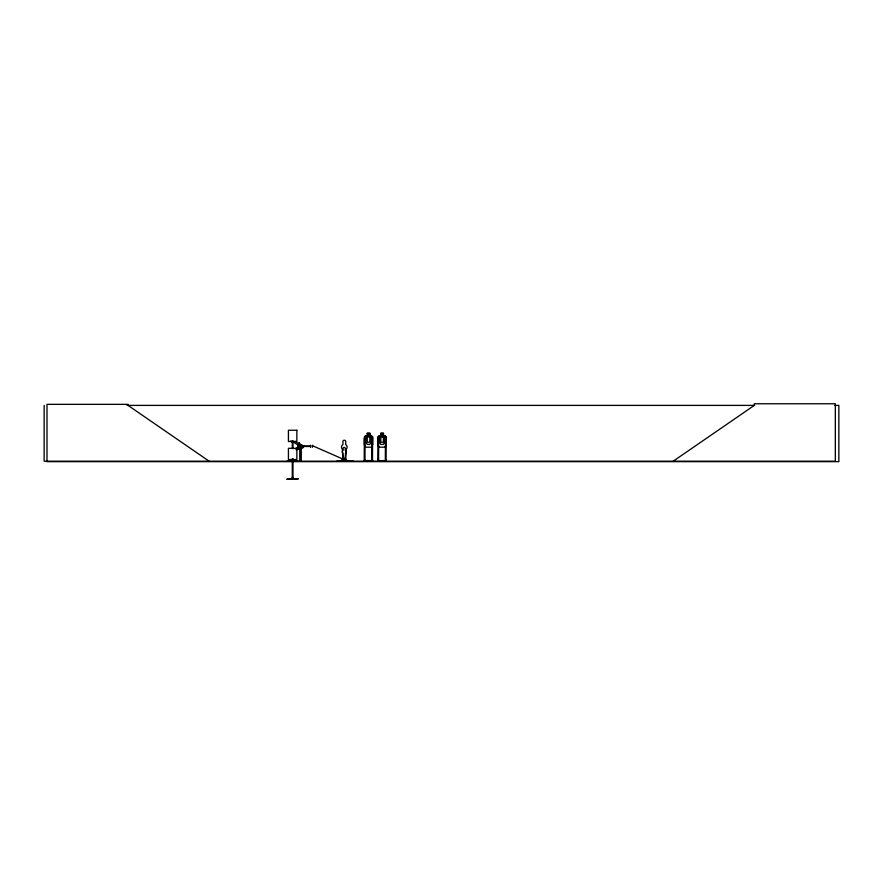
<?xml version="1.0" encoding="UTF-8"?>
<svg xmlns="http://www.w3.org/2000/svg" width="883" height="883" viewBox="0 0 883 883"><rect width="100%" height="100%" fill="white"/><g stroke="black" fill="none" stroke-linecap="round" stroke-linejoin="round"><path stroke-width="1.32" d="M301.39 446.809L301.39 445.407M303.388 447.482L300.507 447.482L298.929 448.862L303.388 447.482L303.388 446.886L299.514 448.862L299.514 443.123L298.929 443.123L297.637 447.482L297.637 446.886L299.514 443.123L299.514 448.862L298.929 448.862L298.929 443.123M367.14 436.014L365.253 436.014L364.37 437.008L364.37 444.425L365.22 447.184L371.721 447.184L372.582 444.414M371.721 447.184L372.67 444.436L372.67 436.997L371.699 436.014L369.9 436.014L369.9 433.244L367.14 433.244L367.229 436.114L365.849 437.03L365.849 442.195L367.229 444.414L369.811 444.414L371.202 442.195L371.202 437.03L369.811 436.114L369.811 433.343L367.229 433.343M385.253 447.096L386.18 444.414M297.637 447.482L299.514 443.123M346.235 460.816L341.975 460.529L341.743 461.169M342.516 460.529L342.196 459.359L341.997 461.169M342.648 461.18L342.781 459.966M342.637 460.749L343.344 460.948M345.639 461.058L345.374 459.966L344.723 461.191L345.683 461.169M345.22 461.169L346.765 461.147L346.412 459.359L346.114 460.529M299.514 448.862L300.805 447.549M295.507 449.006L299.613 446.025L300.441 447.162L296.368 450.12M673.221 461.191L754.281 405.396L754.281 403.763L835.329 403.763L835.329 461.191L44.15 461.191L44.15 405.396M298.929 448.862L303.388 446.886M343.366 461.191L342.792 460.97M342.218 460.816L342.792 461.18L341.975 460.816M343.178 461.047L343.046 460.816M300.231 446.997L301.578 446.566M127.02 405.396L754.7 405.396M834.711 405.396L838.85 405.396L838.85 461.654L46.998 461.654L46.998 404.348L128.057 404.348L128.057 405.396L209.105 461.191M380.827 433.343L383.41 433.343L383.41 436.114L384.789 437.03L384.789 442.195L383.41 444.414L380.827 444.414L379.436 442.195L379.436 437.03L380.827 436.114L380.728 433.244L383.498 433.244L383.498 436.014L385.297 436.014L386.268 436.997L386.268 444.436L385.319 447.184L378.818 447.184L377.968 444.425M380.728 436.014L378.84 436.014L377.968 437.008L377.825 461.191M365.286 436.114L371.655 436.114L372.582 437.03L372.494 461.191M372.582 438.685L371.82 438.685L371.732 461.191M377.913 438.685L378.675 438.685L378.586 461.191M386.18 438.685L385.418 438.685L385.33 461.191M301.39 446.103L302.328 446.103M303.553 446.003L310.584 446.003M303.553 446.478L310.584 446.478M297.637 446.886L299.569 446.886M293.057 459.315L292.229 459.315L292.229 460.727M364.226 460.374L365.165 460.374L365.165 461.191M371.732 460.374L372.67 460.374L372.67 461.191M377.825 460.374L378.763 460.374L378.763 461.191M385.33 460.374L386.268 460.374L386.268 461.191M365.165 460.606L371.732 460.606M378.763 460.606L385.33 460.606M342.604 461.058L345.661 460.981L345.121 461.158M293.057 477.361L292.229 477.361L292.229 478.774M300.231 445.22L301.567 445.661M342.814 461.191L343.332 461.18M312.461 445.705L342.505 458.884M295.364 441.379L300.529 445.131L299.701 446.268L293.288 441.897A1.876 1.876 0 0 1 290.816 440.948M378.884 447.096L378.056 444.414L378.056 437.041L378.884 436.114L385.253 436.114L386.18 437.03L386.092 461.191M378.001 460.374L378.001 461.191M371.909 460.374L371.909 461.191M364.988 461.191L365.076 438.685L364.315 438.685L364.226 461.191M364.403 460.374L364.403 461.191M353.597 461.191L336.721 461.191M344.966 458.067L344.977 460.529M344.635 460.749L344.635 459.105L343.774 459.105L343.774 460.749M343.686 458.067L343.686 460.529M342.792 459.966L342.681 460.948M312.461 445.187L312.461 447.295M310.584 445.187L310.584 447.295M301.092 447.482L301.092 461.069M300.507 447.482L300.507 461.069M299.922 447.482L299.922 461.069M298.266 461.191L287.019 461.191M292.99 440.628L292.99 448.663M292.99 458.674L292.99 478.774M292.295 440.628L292.295 448.663M292.295 458.674L292.295 478.774M345.518 453.111L345.132 460.341L343.255 460.341L342.869 453.111A1.876 1.876 0 0 1 343.255 450.153C341.544 446.467 346.842 446.467 345.132 450.153A1.876 1.876 0 0 1 345.518 453.111M346.302 449.072L345.717 459.911L342.902 459.911L342.317 449.072A2.815 2.815 0 0 1 342.902 444.646L342.902 441.61A1.402 1.402 0 0 1 344.315 440.198A1.402 1.402 0 0 1 345.717 441.61L345.717 444.646A2.815 2.815 0 0 1 346.302 449.072M296.865 430.253L288.421 430.253L288.421 441.5L296.865 441.5L296.865 430.253M369.348 433.807L367.692 433.807L367.692 434.723L369.348 434.723L369.348 433.807M382.946 433.807L381.29 433.807L381.29 434.723L382.946 434.723L382.946 433.807M369.811 437.03L367.229 437.03L367.229 442.195L369.811 442.195L369.811 437.03M383.41 437.03L380.827 437.03L380.827 442.195L383.41 442.195L383.41 437.03M303.553 445.595L301.467 445.595L301.467 446.886L303.553 446.886L303.553 445.595M296.865 448.299L288.421 448.299L288.421 459.546L296.865 459.546L296.865 448.299M298.266 478.774L287.019 479.237L298.266 478.774M299.536 447.284A1.645 1.645 0 0 0 302.273 446.522A1.645 1.645 0 0 0 300.253 444.524A1.645 1.645 0 0 0 299.536 447.284"/></g></svg>
